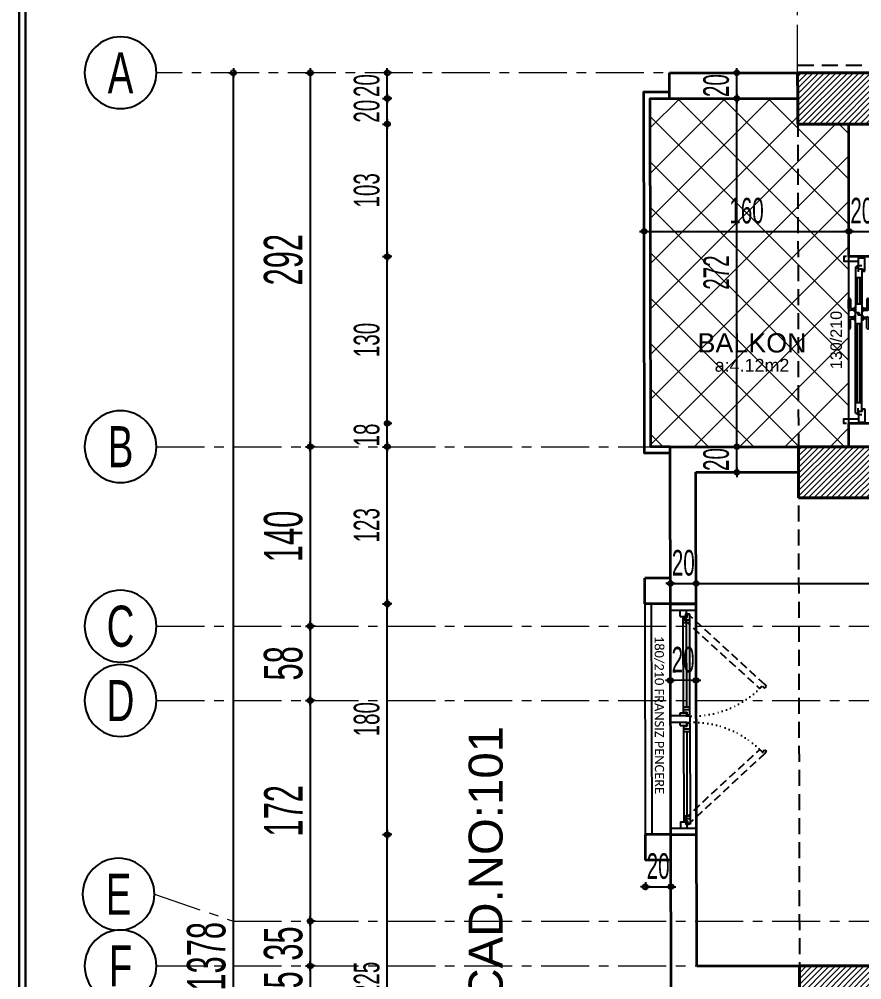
# Model space of a CAD drawing. Extents: x 386248 to 427517, y 4539405 to 4542296.
# Drawn here: x 393317 to 393974, y 4540920 to 4541669 of the extents above; entities that cross this region are included whole.
import ezdxf
from ezdxf.enums import TextEntityAlignment as Align

# ---------------------------------------------------------------- set-up
doc = ezdxf.new("R2010")
doc.units = 0
for name, pattern in [('ACAD_ISO07W100', [3.5, 0.5, -3]), ('CENTER', [2, 1.25, -0.25, 0.25, -0.25]), ('CENTERX2', [4, 2.5, -0.5, 0.5, -0.5]), ('DASHED2', [0.375, 0.25, -0.125]), ('DUZ', [0]), ('HIDDEN', [9.525, 6.35, -3.175])]:
    doc.linetypes.add(name, pattern=pattern)
for name, color, linetype, lineweight in [('AKS', 251, 'CENTERX2', 20), ('AKS YAZISI', 4, 'Continuous', 25), ('ASIK', 3, 'Continuous', 20), ('DIŞ 2', 167, 'Continuous', 25), ('DUVAR', 4, 'Continuous', 35), ('kolon', 1, 'Continuous', 40), ('OLCU10', 2, 'Continuous', 25), ('tarama kolon', 8, 'Continuous', 13), ('tarama ıslak zemin', 216, 'Continuous', 9), ('YAZILAR', 1, 'Continuous', 30), ('ölçü20', 1, 'Continuous', 20)]:
    doc.layers.add(name, color=color, linetype=linetype, lineweight=lineweight)
for name, color, linetype in [('alan', 7, 'Continuous'), ('DIM', 7, 'Continuous'), ('duvar-kesim', 250, 'Continuous'), ('kapi', 16, 'Continuous'), ('kapi-yazi', 140, 'Continuous'), ('mahal', 7, 'Continuous'), ('pencere', 7, 'Continuous'), ('Y-IMAR', 15, 'DUZ')]:
    doc.layers.add(name, color=color, linetype=linetype)
doc.styles.add('RomanSTA', font='')
doc.styles.get("Standard").update_dxf_attribs({"font": 'arial.ttf'})
doc.styles.add('T', font='ISOt.shx', dxfattribs={"width": 0.6})
doc.styles.add('UNIV', font='', dxfattribs={"width": 0.7})
doc.styles.add('ÖLÇÜ', font='calibri.ttf', dxfattribs={"height": 10})
doc.styles.get('RomanSTA').set_extended_font_data('Arial')
doc.styles.get('UNIV').set_extended_font_data('Comic Sans MS')
doc.dimstyles.new('DOT2', dxfattribs={"dimtxt": 20, "dimasz": 0.7, "dimexe": 5, "dimexo": 5, "dimgap": 6, "dimtad": 1, "dimdec": 0, "dimdsep": 46, "dimtxsty": 'T', "dimblk1": 'SEL2', "dimblk2": 'SEL2', "dimsah": 1, "dimcen": 0, "dimse1": 1, "dimse2": 1, "dimclrd": 256, "dimclre": 256, "dimclrt": 256, "dimadec": 0, "dimazin": 0, "dimtfac": 1, "dimtdec": 0, "dimtix": 1, "dimtmove": 2, "dimatfit": 3, "dimldrblk": 'SEL2', "dimfxl": 1, "dimtolj": 1, "dimtzin": 0, "dimarcsym": 0})

# ---------------------------------------------------------------- blocks, each defined once
blk = doc.blocks.new('fm-door2')
at = {"linetype": 'Continuous'}
for p, q in [((0, 2.5), (0, -2.5)), ((10, 2.5), (0, 2.5)), ((6.97, 3.18), (6.97, -0.03)), ((7.4, 2.76), (12.78, 2.76)), ((8, 5), (8, 3)), ((8, 5), (100, 5)), ((10, 3), (8, 3)), ((10, 3), (10, -0.5)), ((10, 0), (98, 0)), ((18, 5), (18, 0)), ((90, 5), (90, 0)), ((100, 3), (98, 3)), ((98, 3), (98, 0)), ((100, 2), (98, 2)), ((98, 2), (98, 0)), ((140, 0), (98, 0)), ((100, 5), (100, 3)), ((142, 5), (100, 5)), ((100, 5), (100, 2)), ((108, 5), (108, 0)), ((132, 5), (132, 0)), ((142.6, 2.76), (137.22, 2.76)), ((140, 3), (142, 3)), ((140, 3), (140, -0.5)), ((140, 2.5), (150, 2.5)), ((142, 5), (142, 3)), ((143.03, 3.18), (143.03, -0.03)), ((150, 2.5), (150, -2.5)), ((12, -2.5), (0, -2.5)), ((10, -0.5), (12, -0.5)), ((12, -0.5), (12, -2.5)), ((138, -0.5), (138, -2.5)), ((140, -0.5), (138, -0.5)), ((138, -2.5), (150, -2.5))]:
    blk.add_line(p, q, dxfattribs=at)
at = {"color": 8, "linetype": 'Continuous'}
for p, q in [((18, 3.5), (90, 3.5)), ((18, 1.5), (90, 1.5)), ((132, 3.5), (108, 3.5)), ((132, 1.5), (108, 1.5))]:
    blk.add_line(p, q, dxfattribs=at)
at = {"linetype": 'Continuous'}
for points in [[(95.86, 5.81), (95.86, 8.89, 0.414214), (94.34, 10.41), (85.96, 10.41, 1), (85.96, 8.89), (93.58, 8.89, -0.414214), (94.34, 8.13), (94.34, 5.81)], [(102.14, 5.81), (102.14, 8.89, -0.414214), (103.66, 10.41), (112.04, 10.41, -1), (112.04, 8.89), (104.42, 8.89, 0.414214), (103.66, 8.13), (103.66, 5.81)], [(95.86, -0.81), (95.86, -3.89, -0.414214), (94.34, -5.41), (85.96, -5.41, -1), (85.96, -3.89), (93.58, -3.89, 0.414214), (94.34, -3.13), (94.34, -0.81)], [(102.14, -0.81), (102.14, -3.89, 0.414214), (103.66, -5.41), (112.04, -5.41, 1), (112.04, -3.89), (104.42, -3.89, -0.414214), (103.66, -3.13), (103.66, -0.81)]]:
    blk.add_lwpolyline(points, format="xyb", dxfattribs=at)
for points in [[(97, 5), (97, 5.81), (93.2, 5.81), (93.2, 5)], [(101, 5), (101, 5.81), (104.8, 5.81), (104.8, 5)], [(101, 0), (101, -0.81), (104.8, -0.81), (104.8, 0)], [(97, 0), (97, -0.81), (93.2, -0.81), (93.2, 0)]]:
    blk.add_lwpolyline(points, dxfattribs=at)
for centre in [(7.4, 3.18), (142.6, 3.18)]:
    blk.add_circle(centre, 0.426, dxfattribs=at)
blk = doc.blocks.new('SEL2')
at = {"layer": 'OLCU10'}
for p, q in [((5.25, 0), (-5.25, 0)), ((0, 5.25), (0, -3.95))]:
    blk.add_line(p, q, dxfattribs=at)
blk.add_circle((0, 0), 2.75, dxfattribs=at)
blk = doc.blocks.new('*D1978')
at = {"layer": 'Defpoints', "color": 0}
for p in [(393804.7, 4541496.55), (393964.44, 4541503.69), (393964.44, 4541496.55)]:
    blk.add_point(p, dxfattribs=at)
at = {"layer": 'DIM', "lineweight": -2}
blk.add_line((393805.4, 4541503.69), (393963.74, 4541503.69), dxfattribs=at)
at = {"layer": 'DIM', "linetype": 'ByBlock', "lineweight": -2, "xscale": 0.7, "yscale": 0.7, "zscale": 0.7, "rotation": 180}
blk.add_blockref('SEL2', (393804.7, 4541503.69), dxfattribs=at)
at = {"layer": 'DIM', "linetype": 'ByBlock', "lineweight": -2, "xscale": 0.7, "yscale": 0.7, "zscale": 0.7}
blk.add_blockref('SEL2', (393964.44, 4541503.69), dxfattribs=at)
at = {"layer": 'DIM', "insert": (393884.57, 4541519.69), "char_height": 20, "attachment_point": 5, "style": 'T'}
blk.add_mtext('\\A1;160', dxfattribs=at)
blk = doc.blocks.new('*D1979')
at = {"layer": 'Defpoints', "color": 0}
for p in [(393964.44, 4541496.55), (393984.44, 4541503.69), (393984.44, 4541503.69)]:
    blk.add_point(p, dxfattribs=at)
at = {"layer": 'DIM', "lineweight": -2}
for p, q in [((393963.74, 4541503.69), (393963.04, 4541503.69)), ((393964.44, 4541503.69), (393984.44, 4541503.69)), ((393985.14, 4541503.69), (393985.84, 4541503.69))]:
    blk.add_line(p, q, dxfattribs=at)
at = {"layer": 'DIM', "linetype": 'ByBlock', "lineweight": -2, "xscale": 0.7, "yscale": 0.7, "zscale": 0.7}
blk.add_blockref('SEL2', (393964.44, 4541503.69), dxfattribs=at)
at = {"layer": 'DIM', "linetype": 'ByBlock', "lineweight": -2, "xscale": 0.7, "yscale": 0.7, "zscale": 0.7, "rotation": 180}
blk.add_blockref('SEL2', (393984.44, 4541503.69), dxfattribs=at)
at = {"layer": 'DIM', "insert": (393974.44, 4541519.69), "char_height": 20, "attachment_point": 5, "style": 'T'}
blk.add_mtext('\\A1;20', dxfattribs=at)
blk = doc.blocks.new('*D2026')
at = {"layer": 'Defpoints', "color": 0}
for p in [(393845.25, 4541229.1), (393825.25, 4541215.58), (393845.25, 4541215.62)]:
    blk.add_point(p, dxfattribs=at)
at = {"layer": 'DIM', "lineweight": -2}
for p, q in [((393824.55, 4541229.1), (393823.85, 4541229.1)), ((393825.25, 4541229.1), (393845.25, 4541229.1)), ((393845.95, 4541229.1), (393846.65, 4541229.1))]:
    blk.add_line(p, q, dxfattribs=at)
at = {"layer": 'DIM', "linetype": 'ByBlock', "lineweight": -2, "xscale": 0.7, "yscale": 0.7, "zscale": 0.7}
blk.add_blockref('SEL2', (393825.25, 4541229.1), dxfattribs=at)
at = {"layer": 'DIM', "linetype": 'ByBlock', "lineweight": -2, "xscale": 0.7, "yscale": 0.7, "zscale": 0.7, "rotation": 180}
blk.add_blockref('SEL2', (393845.25, 4541229.1), dxfattribs=at)
at = {"layer": 'DIM', "insert": (393835.25, 4541245.1), "char_height": 20, "attachment_point": 5, "style": 'T'}
blk.add_mtext('\\A1;20', dxfattribs=at)
blk = doc.blocks.new('*D2027')
at = {"layer": 'Defpoints', "color": 0}
for p in [(394474.52, 4541229.1), (393845.25, 4541215.62), (394474.52, 4541189.68)]:
    blk.add_point(p, dxfattribs=at)
at = {"layer": 'DIM', "lineweight": -2}
blk.add_line((393845.95, 4541229.1), (394473.82, 4541229.1), dxfattribs=at)
at = {"layer": 'DIM', "linetype": 'ByBlock', "lineweight": -2, "xscale": 0.7, "yscale": 0.7, "zscale": 0.7, "rotation": 180}
blk.add_blockref('SEL2', (393845.25, 4541229.1), dxfattribs=at)
at = {"layer": 'DIM', "linetype": 'ByBlock', "lineweight": -2, "xscale": 0.7, "yscale": 0.7, "zscale": 0.7}
blk.add_blockref('SEL2', (394474.52, 4541229.1), dxfattribs=at)
at = {"layer": 'DIM', "insert": (394159.89, 4541245.1), "char_height": 20, "attachment_point": 5, "style": 'T'}
blk.add_mtext('\\A1;629', dxfattribs=at)
blk = doc.blocks.new('*D2049')
at = {"layer": 'Defpoints', "color": 0}
for p in [(393876.96, 4541335.76), (393901.6, 4541335.76), (393901.6, 4541315.76)]:
    blk.add_point(p, dxfattribs=at)
at = {"layer": 'DIM', "lineweight": -2}
for p, q in [((393876.96, 4541336.46), (393876.96, 4541337.16)), ((393876.96, 4541315.76), (393876.96, 4541335.76)), ((393876.96, 4541315.06), (393876.96, 4541314.36))]:
    blk.add_line(p, q, dxfattribs=at)
at = {"layer": 'DIM', "linetype": 'ByBlock', "lineweight": -2, "xscale": 0.7, "yscale": 0.7, "zscale": 0.7}
for p, rotation in [((393876.96, 4541335.76), 270), ((393876.96, 4541315.76), 90)]:
    blk.add_blockref('SEL2', p, dxfattribs=dict(at, rotation=rotation))
at = {"layer": 'DIM', "insert": (393860.96, 4541325.76), "char_height": 20, "attachment_point": 5, "rotation": 90, "style": 'T'}
blk.add_mtext('\\A1;20', dxfattribs=at)
blk = doc.blocks.new('*D2050')
at = {"layer": 'Defpoints', "color": 0}
for p in [(393876.96, 4541607.38), (393891.15, 4541607.38), (393901.6, 4541335.76)]:
    blk.add_point(p, dxfattribs=at)
at = {"layer": 'DIM', "lineweight": -2}
blk.add_line((393876.96, 4541336.46), (393876.96, 4541606.68), dxfattribs=at)
at = {"layer": 'DIM', "linetype": 'ByBlock', "lineweight": -2, "xscale": 0.7, "yscale": 0.7, "zscale": 0.7}
for p, rotation in [((393876.96, 4541607.38), 90), ((393876.96, 4541335.76), 270)]:
    blk.add_blockref('SEL2', p, dxfattribs=dict(at, rotation=rotation))
at = {"layer": 'DIM', "insert": (393860.96, 4541471.57), "char_height": 20, "attachment_point": 5, "rotation": 90, "style": 'T'}
blk.add_mtext('\\A1;272', dxfattribs=at)
blk = doc.blocks.new('*D2051')
at = {"layer": 'Defpoints', "color": 0}
for p in [(393876.96, 4541627.38), (393902.4, 4541627.38), (393891.15, 4541607.38)]:
    blk.add_point(p, dxfattribs=at)
at = {"layer": 'DIM', "lineweight": -2}
for p, q in [((393876.96, 4541628.08), (393876.96, 4541628.78)), ((393876.96, 4541607.38), (393876.96, 4541627.38)), ((393876.96, 4541606.68), (393876.96, 4541605.98))]:
    blk.add_line(p, q, dxfattribs=at)
at = {"layer": 'DIM', "linetype": 'ByBlock', "lineweight": -2, "xscale": 0.7, "yscale": 0.7, "zscale": 0.7}
for p, rotation in [((393876.96, 4541627.38), 270), ((393876.96, 4541607.38), 90)]:
    blk.add_blockref('SEL2', p, dxfattribs=dict(at, rotation=rotation))
at = {"layer": 'DIM', "insert": (393860.96, 4541617.38), "char_height": 20, "attachment_point": 5, "rotation": 90, "style": 'T'}
blk.add_mtext('\\A1;20', dxfattribs=at)
blk = doc.blocks.new('*D113')
at = {"layer": 'Defpoints', "color": 0}
for p in [(134.58, 43.97), (79.82, 23.97), (134.51, 23.97)]:
    blk.add_point(p, dxfattribs=at)
at = {"layer": 'DIM', "lineweight": -2}
for p, q in [((79.82, 44.67), (79.82, 45.37)), ((79.82, 43.97), (79.82, 23.97)), ((79.82, 23.27), (79.82, 22.57))]:
    blk.add_line(p, q, dxfattribs=at)
at = {"layer": 'DIM', "linetype": 'ByBlock', "lineweight": -2, "xscale": 0.7, "yscale": 0.7, "zscale": 0.7}
for p, rotation in [((79.82, 43.97), 270), ((79.82, 23.97), 90)]:
    blk.add_blockref('SEL2', p, dxfattribs=dict(at, rotation=rotation))
at = {"layer": 'DIM', "insert": (63.82, 33.97), "char_height": 20, "attachment_point": 5, "rotation": 90, "style": 'T'}
blk.add_mtext('\\A1;20', dxfattribs=at)
blk = doc.blocks.new('*D114')
at = {"layer": 'Defpoints', "color": 0}
for p in [(220.07, 23.75), (240.72, 23.67), (220, 3.75)]:
    blk.add_point(p, dxfattribs=at)
at = {"layer": 'DIM', "linetype": 'ByBlock', "lineweight": -2}
for p, q in [((240.65, 3.67), (240.72, 23.67)), ((240.73, 24.37), (240.73, 25.07)), ((240.65, 2.97), (240.65, 2.27))]:
    blk.add_line(p, q, dxfattribs=at)
at = {"layer": 'DIM', "linetype": 'ByBlock', "lineweight": -2, "xscale": 0.7, "yscale": 0.7, "zscale": 0.7}
for p, rotation in [((240.72, 23.67), 269.7987071050659), ((240.65, 3.67), 89.79870710506597)]:
    blk.add_blockref('SEL2', p, dxfattribs=dict(at, rotation=rotation))
at = {"layer": 'DIM', "insert": (224.69, 13.73), "char_height": 20, "attachment_point": 5, "rotation": 89.79871, "style": 'T'}
blk.add_mtext('\\A1;20', dxfattribs=at)
blk = doc.blocks.new('KOLONLAR 444')
at = {"layer": 'tarama kolon'}
h = blk.add_hatch(dxfattribs=at)
h.set_pattern_fill('ANSI31', color=256)
h.set_pattern_definition([(45, (2287.4398, -3197.0584), (-2.2450640303, 2.2450640303), [])])
h.paths.add_polyline_path([(397483.55, 4544385.72), (397513.55, 4544385.72), (397513.55, 4544325.72), (397483.55, 4544325.72)])
h.paths.add_polyline_path([(397798.09, 4544357.72), (397798.09, 4544337.72), (397798.09, 4544327.72), (397858.09, 4544327.72), (397857.1, 4544357.72)])
h.paths.add_polyline_path([(397123.55, 4544817.33), (397183.55, 4544817.33), (397183.55, 4544787.33), (397123.55, 4544787.33)])
h.paths.add_polyline_path([(397812.71, 4543913.72), (397812.71, 4543893.72), (397812.71, 4543875.72), (397872.97, 4543875.72), (397872.38, 4543893.72), (397871.72, 4543913.72)])
h.paths.add_polyline_path([(397834.59, 4543572.84), (397834.59, 4543523.46), (397884.59, 4543522.84), (397882.95, 4543572.84)])
h.paths.add_polyline_path([(396633.46, 4544777.33), (396633.46, 4544797.33), (396633.46, 4544817.33), (396573.46, 4544817.33), (396573.5, 4544797.33), (396573.54, 4544777.33)])
h.paths.add_polyline_path([(396625.99, 4543538.54), (396625.99, 4543589.16), (396575.89, 4543589.16), (396575.99, 4543539.16)])
h.paths.add_polyline_path([(397483.55, 4543935.72), (397513.55, 4543935.72), (397513.55, 4543875.72), (397483.55, 4543875.72)])
h.paths.add_polyline_path([(397123.55, 4543875.72), (397123.55, 4543905.72), (397183.55, 4543905.72), (397183.55, 4543875.72)])
h.paths.add_polyline_path([(397373.55, 4544180.72), (397348.55, 4544180.72), (397148.55, 4544180.72), (397148.55, 4544360.72), (397348.55, 4544360.72), (397373.55, 4544360.72), (397373.55, 4544385.72), (397123.55, 4544385.72), (397123.55, 4544155.72), (397123.55, 4544085.72), (397148.55, 4544085.72), (397148.55, 4544155.72), (397373.55, 4544155.72)])
h.paths.add_polyline_path([(397781.97, 4544817.33), (397781.97, 4544797.33), (397781.97, 4544777.33), (397843.29, 4544777.33), (397842.63, 4544797.33), (397841.97, 4544817.33)])
h.paths.add_polyline_path([(396574.84, 4544120.72), (396634.84, 4544120.72), (396634.84, 4544080.72), (396574.92, 4544080.72)])
h.paths.add_polyline_path([(397458.55, 4543528.15), (397458.55, 4543587.78), (397488.55, 4543587.78), (397488.55, 4543527.78)])
h.paths.add_polyline_path([(397453.55, 4544817.33), (397513.55, 4544817.33), (397513.55, 4544787.33), (397453.55, 4544787.33)])
h.paths.add_polyline_path([(397153.55, 4543605.72), (397133.55, 4543605.72), (397123.55, 4543605.72), (397123.55, 4543532.33), (397153.55, 4543531.96), (397153.55, 4543595.72)])
h.paths.add_polyline_path([(396634.04, 4544485.72), (396634.04, 4544505.72), (396634.04, 4544515.72), (396633.46, 4544525.72), (396613.46, 4544525.72), (396574.04, 4544525.72), (396574.12, 4544485.72)])
at = {"layer": 'kolon'}
for points in [[(396573.54, 4544777.33), (396633.46, 4544777.33), (396633.46, 4544797.33), (396633.46, 4544817.33), (396573.46, 4544817.33), (396573.5, 4544797.33)], [(396574.12, 4544485.72), (396634.04, 4544485.72), (396634.04, 4544505.72), (396634.04, 4544515.72), (396634.04, 4544525.72), (396633.46, 4544525.72), (396613.46, 4544525.72), (396574.04, 4544525.72)], [(396574.84, 4544120.72), (396634.84, 4544120.72), (396634.84, 4544080.72), (396574.92, 4544080.72)]]:
    blk.add_lwpolyline(points, close=True, dxfattribs=at)
blk = doc.blocks.new('AKS-NO')
blk.add_circle((0, 0), 35)
at = {"color": 7, "style": 'UNIV', "width": 0.7}
blk.add_attdef('AKS-NO', text='', height=40, dxfattribs=at).set_placement((0, 0), align=Align.MIDDLE)
blk = doc.blocks.new('*D2493')
at = {"layer": 'Defpoints', "color": 0}
for p in [(393484.44, 4541627.38), (393509.69, 4541627.38), (393509.69, 4540249.21)]:
    blk.add_point(p, dxfattribs=at)
at = {"layer": 'DIŞ 2', "lineweight": -2}
blk.add_line((393484.44, 4540249.91), (393484.44, 4541626.68), dxfattribs=at)
at = {"layer": 'DIŞ 2', "linetype": 'ByBlock', "lineweight": -2, "xscale": 0.7, "yscale": 0.7, "zscale": 0.7}
for p, rotation in [((393484.44, 4541627.38), 90), ((393484.44, 4540249.21), 270)]:
    blk.add_blockref('SEL2', p, dxfattribs=dict(at, rotation=rotation))
at = {"layer": 'DIŞ 2', "insert": (393463.44, 4540938.29), "char_height": 30, "attachment_point": 5, "rotation": 90, "style": 'T'}
blk.add_mtext('\\A1;1378', dxfattribs=at)
blk = doc.blocks.new('*D2494')
at = {"layer": 'ASIK', "lineweight": -2}
blk.add_line((393544.44, 4541626.68), (393544.44, 4541336.46), dxfattribs=at)
at = {"layer": 'Defpoints', "color": 0}
for p in [(393563.18, 4541627.38), (393544.44, 4541335.76), (393563.18, 4541335.76)]:
    blk.add_point(p, dxfattribs=at)
at = {"layer": 'ASIK', "linetype": 'ByBlock', "lineweight": -2, "xscale": 0.7, "yscale": 0.7, "zscale": 0.7}
for p, rotation in [((393544.44, 4541627.38), 90), ((393544.44, 4541335.76), 270)]:
    blk.add_blockref('SEL2', p, dxfattribs=dict(at, rotation=rotation))
at = {"layer": 'ASIK', "insert": (393523.44, 4541481.57), "char_height": 30, "attachment_point": 5, "rotation": 90, "style": 'T'}
blk.add_mtext('\\A1;292', dxfattribs=at)
blk = doc.blocks.new('*D2495')
at = {"layer": 'ASIK', "lineweight": -2}
blk.add_line((393544.44, 4541335.06), (393544.44, 4541196.46), dxfattribs=at)
at = {"layer": 'Defpoints', "color": 0}
for p in [(393563.18, 4541335.76), (393544.44, 4541195.76), (393575.83, 4541195.76)]:
    blk.add_point(p, dxfattribs=at)
at = {"layer": 'ASIK', "linetype": 'ByBlock', "lineweight": -2, "xscale": 0.7, "yscale": 0.7, "zscale": 0.7}
for p, rotation in [((393544.44, 4541335.76), 90), ((393544.44, 4541195.76), 270)]:
    blk.add_blockref('SEL2', p, dxfattribs=dict(at, rotation=rotation))
at = {"layer": 'ASIK', "insert": (393523.44, 4541265.76), "char_height": 30, "attachment_point": 5, "rotation": 90, "style": 'T'}
blk.add_mtext('\\A1;140', dxfattribs=at)
blk = doc.blocks.new('*D2496')
at = {"layer": 'ASIK', "lineweight": -2}
blk.add_line((393544.44, 4541195.06), (393544.44, 4541138.46), dxfattribs=at)
at = {"layer": 'Defpoints', "color": 0}
for p in [(393575.83, 4541195.76), (393544.44, 4541137.76), (393575.83, 4541137.76)]:
    blk.add_point(p, dxfattribs=at)
at = {"layer": 'ASIK', "linetype": 'ByBlock', "lineweight": -2, "xscale": 0.7, "yscale": 0.7, "zscale": 0.7}
for p, rotation in [((393544.44, 4541195.76), 90), ((393544.44, 4541137.76), 270)]:
    blk.add_blockref('SEL2', p, dxfattribs=dict(at, rotation=rotation))
at = {"layer": 'ASIK', "insert": (393523.44, 4541166.76), "char_height": 30, "attachment_point": 5, "rotation": 90, "style": 'T'}
blk.add_mtext('\\A1;58', dxfattribs=at)
blk = doc.blocks.new('*D2497')
at = {"layer": 'ASIK', "lineweight": -2}
blk.add_line((393544.44, 4541137.06), (393544.44, 4540966.46), dxfattribs=at)
at = {"layer": 'Defpoints', "color": 0}
for p in [(393575.83, 4541137.76), (393544.44, 4540965.76), (393564.89, 4540965.76)]:
    blk.add_point(p, dxfattribs=at)
at = {"layer": 'ASIK', "linetype": 'ByBlock', "lineweight": -2, "xscale": 0.7, "yscale": 0.7, "zscale": 0.7}
for p, rotation in [((393544.44, 4541137.76), 90), ((393544.44, 4540965.76), 270)]:
    blk.add_blockref('SEL2', p, dxfattribs=dict(at, rotation=rotation))
at = {"layer": 'ASIK', "insert": (393523.44, 4541051.76), "char_height": 30, "attachment_point": 5, "rotation": 90, "style": 'T'}
blk.add_mtext('\\A1;172', dxfattribs=at)
blk = doc.blocks.new('*D2498')
at = {"layer": 'ASIK', "lineweight": -2}
for p, q in [((393544.44, 4540966.46), (393544.44, 4540967.16)), ((393544.44, 4540965.76), (393544.44, 4540930.76)), ((393544.44, 4540930.06), (393544.44, 4540929.36))]:
    blk.add_line(p, q, dxfattribs=at)
at = {"layer": 'Defpoints', "color": 0}
for p in [(393564.89, 4540965.76), (393544.44, 4540930.76), (393564.89, 4540930.76)]:
    blk.add_point(p, dxfattribs=at)
at = {"layer": 'ASIK', "linetype": 'ByBlock', "lineweight": -2, "xscale": 0.7, "yscale": 0.7, "zscale": 0.7}
for p, rotation in [((393544.44, 4540965.76), 270), ((393544.44, 4540930.76), 90)]:
    blk.add_blockref('SEL2', p, dxfattribs=dict(at, rotation=rotation))
at = {"layer": 'ASIK', "insert": (393523.44, 4540948.26), "char_height": 30, "attachment_point": 5, "rotation": 90, "style": 'T'}
blk.add_mtext('\\A1;35', dxfattribs=at)
blk = doc.blocks.new('*D2499')
at = {"layer": 'ASIK', "lineweight": -2}
for p, q in [((393544.44, 4540931.46), (393544.44, 4540932.16)), ((393544.44, 4540930.76), (393544.44, 4540895.76)), ((393544.44, 4540895.06), (393544.44, 4540894.36))]:
    blk.add_line(p, q, dxfattribs=at)
at = {"layer": 'Defpoints', "color": 0}
for p in [(393564.89, 4540930.76), (393544.44, 4540895.76), (393571.79, 4540895.76)]:
    blk.add_point(p, dxfattribs=at)
at = {"layer": 'ASIK', "linetype": 'ByBlock', "lineweight": -2, "xscale": 0.7, "yscale": 0.7, "zscale": 0.7}
for p, rotation in [((393544.44, 4540930.76), 270), ((393544.44, 4540895.76), 90)]:
    blk.add_blockref('SEL2', p, dxfattribs=dict(at, rotation=rotation))
at = {"layer": 'ASIK', "insert": (393523.44, 4540913.26), "char_height": 30, "attachment_point": 5, "rotation": 90, "style": 'T'}
blk.add_mtext('\\A1;35', dxfattribs=at)
blk = doc.blocks.new('*D2600')
at = {"layer": 'Defpoints', "color": 0}
for p in [(393604.44, 4541033.2), (393805.62, 4541033.2), (393806.05, 4540808.2)]:
    blk.add_point(p, dxfattribs=at)
at = {"layer": 'ölçü20', "lineweight": -2}
blk.add_line((393604.44, 4540808.9), (393604.44, 4541032.5), dxfattribs=at)
at = {"layer": 'ölçü20', "linetype": 'ByBlock', "lineweight": -2, "xscale": 0.7, "yscale": 0.7, "zscale": 0.7}
for p, rotation in [((393604.44, 4541033.2), 90), ((393604.44, 4540808.2), 270)]:
    blk.add_blockref('SEL2', p, dxfattribs=dict(at, rotation=rotation))
at = {"layer": 'ölçü20', "insert": (393588.44, 4540920.7), "char_height": 20, "attachment_point": 5, "rotation": 90, "style": 'T'}
blk.add_mtext('\\A1;225', dxfattribs=at)
blk = doc.blocks.new('*D2601')
at = {"layer": 'Defpoints', "color": 0}
for p in [(393604.44, 4541213.2), (393805.35, 4541213.2), (393805.62, 4541033.2)]:
    blk.add_point(p, dxfattribs=at)
at = {"layer": 'ölçü20', "lineweight": -2}
blk.add_line((393604.44, 4541033.9), (393604.44, 4541212.5), dxfattribs=at)
at = {"layer": 'ölçü20', "linetype": 'ByBlock', "lineweight": -2, "xscale": 0.7, "yscale": 0.7, "zscale": 0.7}
for p, rotation in [((393604.44, 4541213.2), 90), ((393604.44, 4541033.2), 270)]:
    blk.add_blockref('SEL2', p, dxfattribs=dict(at, rotation=rotation))
at = {"layer": 'ölçü20', "insert": (393588.44, 4541123.2), "char_height": 20, "attachment_point": 5, "rotation": 90, "style": 'T'}
blk.add_mtext('\\A1;180', dxfattribs=at)
blk = doc.blocks.new('*D2602')
at = {"layer": 'Defpoints', "color": 0}
for p in [(393604.44, 4541335.76), (393825.02, 4541335.76), (393805.35, 4541213.2)]:
    blk.add_point(p, dxfattribs=at)
at = {"layer": 'ölçü20', "lineweight": -2}
blk.add_line((393604.44, 4541213.9), (393604.44, 4541335.06), dxfattribs=at)
at = {"layer": 'ölçü20', "linetype": 'ByBlock', "lineweight": -2, "xscale": 0.7, "yscale": 0.7, "zscale": 0.7}
for p, rotation in [((393604.44, 4541335.76), 90), ((393604.44, 4541213.2), 270)]:
    blk.add_blockref('SEL2', p, dxfattribs=dict(at, rotation=rotation))
at = {"layer": 'ölçü20', "insert": (393588.44, 4541274.48), "char_height": 20, "attachment_point": 5, "rotation": 90, "style": 'T'}
blk.add_mtext('\\A1;123', dxfattribs=at)
blk = doc.blocks.new('*D2603')
at = {"layer": 'Defpoints', "color": 0}
for p in [(393604.44, 4541353.96), (393964.44, 4541353.96), (393825.02, 4541335.76)]:
    blk.add_point(p, dxfattribs=at)
at = {"layer": 'ölçü20', "lineweight": -2}
for p, q in [((393604.44, 4541354.66), (393604.44, 4541355.36)), ((393604.44, 4541335.76), (393604.44, 4541353.96)), ((393604.44, 4541335.06), (393604.44, 4541334.36))]:
    blk.add_line(p, q, dxfattribs=at)
at = {"layer": 'ölçü20', "linetype": 'ByBlock', "lineweight": -2, "xscale": 0.7, "yscale": 0.7, "zscale": 0.7}
for p, rotation in [((393604.44, 4541353.96), 270), ((393604.44, 4541335.76), 90)]:
    blk.add_blockref('SEL2', p, dxfattribs=dict(at, rotation=rotation))
at = {"layer": 'ölçü20', "insert": (393588.44, 4541344.86), "char_height": 20, "attachment_point": 5, "rotation": 90, "style": 'T'}
blk.add_mtext('\\A1;18', dxfattribs=at)
blk = doc.blocks.new('*D2604')
at = {"layer": 'Defpoints', "color": 0}
for p in [(393604.44, 4541483.96), (393964.44, 4541483.96), (393964.44, 4541353.96)]:
    blk.add_point(p, dxfattribs=at)
at = {"layer": 'ölçü20', "lineweight": -2}
blk.add_line((393604.44, 4541354.66), (393604.44, 4541483.26), dxfattribs=at)
at = {"layer": 'ölçü20', "linetype": 'ByBlock', "lineweight": -2, "xscale": 0.7, "yscale": 0.7, "zscale": 0.7}
for p, rotation in [((393604.44, 4541483.96), 90), ((393604.44, 4541353.96), 270)]:
    blk.add_blockref('SEL2', p, dxfattribs=dict(at, rotation=rotation))
at = {"layer": 'ölçü20', "insert": (393588.44, 4541418.96), "char_height": 20, "attachment_point": 5, "rotation": 90, "style": 'T'}
blk.add_mtext('\\A1;130', dxfattribs=at)
blk = doc.blocks.new('*D2605')
at = {"layer": 'Defpoints', "color": 0}
for p in [(393604.44, 4541587.38), (393924.52, 4541587.38), (393964.44, 4541483.96)]:
    blk.add_point(p, dxfattribs=at)
at = {"layer": 'ölçü20', "lineweight": -2}
blk.add_line((393604.44, 4541484.66), (393604.44, 4541586.68), dxfattribs=at)
at = {"layer": 'ölçü20', "linetype": 'ByBlock', "lineweight": -2, "xscale": 0.7, "yscale": 0.7, "zscale": 0.7}
for p, rotation in [((393604.44, 4541587.38), 90), ((393604.44, 4541483.96), 270)]:
    blk.add_blockref('SEL2', p, dxfattribs=dict(at, rotation=rotation))
at = {"layer": 'ölçü20', "insert": (393588.44, 4541535.67), "char_height": 20, "attachment_point": 5, "rotation": 90, "style": 'T'}
blk.add_mtext('\\A1;103', dxfattribs=at)
blk = doc.blocks.new('*D2606')
at = {"layer": 'Defpoints', "color": 0}
for p in [(393604.44, 4541607.38), (393837.22, 4541607.38), (393924.52, 4541587.38)]:
    blk.add_point(p, dxfattribs=at)
at = {"layer": 'ölçü20', "lineweight": -2}
for p, q in [((393604.44, 4541608.08), (393604.44, 4541608.78)), ((393604.44, 4541587.38), (393604.44, 4541607.38)), ((393604.44, 4541586.68), (393604.44, 4541585.98))]:
    blk.add_line(p, q, dxfattribs=at)
at = {"layer": 'ölçü20', "linetype": 'ByBlock', "lineweight": -2, "xscale": 0.7, "yscale": 0.7, "zscale": 0.7}
for p, rotation in [((393604.44, 4541607.38), 270), ((393604.44, 4541587.38), 90)]:
    blk.add_blockref('SEL2', p, dxfattribs=dict(at, rotation=rotation))
at = {"layer": 'ölçü20', "insert": (393588.44, 4541597.38), "char_height": 20, "attachment_point": 5, "rotation": 90, "style": 'T'}
blk.add_mtext('\\A1;20', dxfattribs=at)
blk = doc.blocks.new('*D2607')
at = {"layer": 'Defpoints', "color": 0}
for p in [(393604.44, 4541627.38), (393837.22, 4541627.38), (393837.22, 4541607.38)]:
    blk.add_point(p, dxfattribs=at)
at = {"layer": 'ölçü20', "lineweight": -2}
for p, q in [((393604.44, 4541628.08), (393604.44, 4541628.78)), ((393604.44, 4541607.38), (393604.44, 4541627.38)), ((393604.44, 4541606.68), (393604.44, 4541605.98))]:
    blk.add_line(p, q, dxfattribs=at)
at = {"layer": 'ölçü20', "linetype": 'ByBlock', "lineweight": -2, "xscale": 0.7, "yscale": 0.7, "zscale": 0.7}
for p, rotation in [((393604.44, 4541627.38), 270), ((393604.44, 4541607.38), 90)]:
    blk.add_blockref('SEL2', p, dxfattribs=dict(at, rotation=rotation))
at = {"layer": 'ölçü20', "insert": (393588.44, 4541617.38), "char_height": 20, "attachment_point": 5, "rotation": 90, "style": 'T'}
blk.add_mtext('\\A1;20', dxfattribs=at)
blk = doc.blocks.new('G$CEA8B4DE4')
at = {"layer": 'DUVAR'}
for p, q in [((20.14, 44.34), (20.07, 24.34)), ((20.07, 24.34), (20.14, 44.34)), ((200.07, 23.82), (200.14, 43.82)), ((0.07, 24.41), (0, 4.41)), ((0.07, 24.41), (0, 4.41)), ((20.07, 24.34), (20, 4.34)), ((200.07, 23.82), (200, 3.82)), ((220.07, 23.75), (220, 3.75)), ((20, 4.34), (0, 4.41)), ((200, 3.82), (220, 3.75))]:
    blk.add_line(p, q, dxfattribs=at)
at = {"layer": 'pencere'}
for p, q in [((25.14, 44.33), (20.14, 44.34)), ((25.07, 24.33), (25.14, 44.33)), ((107.12, 39.09), (28.12, 39.32)), ((28.12, 39.32), (28.12, 37.22)), ((32.61, 34.3), (32.62, 39.3)), ((34.61, 34.29), (34.62, 39.29)), ((100.6, 34.11), (100.62, 39.11)), ((102.6, 34.11), (102.62, 39.11)), ((107.12, 39.09), (107.12, 36.99)), ((113.12, 39.07), (113.11, 36.97)), ((113.12, 39.07), (192.12, 38.85)), ((117.6, 34.05), (117.62, 39.05)), ((119.6, 34.05), (119.62, 39.05)), ((185.6, 33.87), (185.62, 38.87)), ((187.6, 33.86), (187.62, 38.86)), ((192.12, 38.85), (192.11, 36.75)), ((195.07, 23.84), (195.14, 43.84)), ((195.14, 43.84), (200.14, 43.82)), ((30.52, 37.21), (28.12, 37.22)), ((30.51, 34.31), (30.52, 37.21)), ((104.7, 34.1), (30.51, 34.31)), ((104.7, 34.1), (104.72, 37)), ((107.12, 36.99), (104.72, 37)), ((113.11, 36.97), (115.51, 36.96)), ((115.5, 34.06), (115.51, 36.96)), ((115.5, 34.06), (189.7, 33.85)), ((189.7, 33.85), (189.71, 36.75)), ((189.71, 36.75), (192.11, 36.75)), ((20.07, 24.34), (25.07, 24.33)), ((195.07, 23.84), (200.07, 23.82))]:
    blk.add_line(p, q, dxfattribs=at)
at = {"layer": 'pencere', "color": 7}
for p, q in [((107.61, 36.59), (107.62, 39.09)), ((107.62, 39.09), (112.62, 39.07)), ((112.61, 36.57), (112.62, 39.07)), ((30.1, 31.81), (25.1, 31.83)), ((30.11, 36.81), (25.11, 36.83)), ((30.1, 31.81), (30.11, 36.81)), ((105.1, 31.6), (105.11, 36.6)), ((105.1, 31.6), (105.11, 36.6)), ((107.6, 31.59), (105.1, 31.6)), ((107.61, 36.59), (105.11, 36.6)), ((107.61, 36.59), (107.57, 24.09)), ((112.61, 36.57), (112.57, 24.07)), ((115.1, 31.56), (112.6, 31.57)), ((115.11, 36.56), (112.61, 36.57)), ((115.1, 31.56), (115.11, 36.56)), ((115.1, 31.56), (115.11, 36.56)), ((115.1, 31.56), (115.11, 36.56)), ((190.1, 31.35), (190.11, 36.35)), ((190.1, 31.35), (195.1, 31.34)), ((190.11, 36.35), (195.11, 36.34)), ((112.57, 24.07), (107.57, 24.09))]:
    blk.add_line(p, q, dxfattribs=at)
at = {"layer": 'pencere', "color": 4}
for p, q in [((100.61, 36.61), (32.11, 36.8)), ((119.61, 36.55), (185.61, 36.37))]:
    blk.add_line(p, q, dxfattribs=at)
at = {"layer": 'pencere', "color": 202}
for p, q in [((20.02, 9.34), (200.02, 8.82)), ((20, 4.34), (200, 3.82))]:
    blk.add_line(p, q, dxfattribs=at)
at = {"layer": 'pencere', "color": 202, "linetype": 'HIDDEN'}
for points in [[(28.74, 35.59), (30.52, 37.21), (32.47, 35.06), (86.55, 93.55), (84.6, 95.7), (86.37, 97.31), (84.96, 98.86), (83.48, 97.52), (27.33, 37.14)], [(191.48, 35.13), (189.71, 36.75), (187.75, 34.62), (134.08, 93.39), (136.05, 95.51), (134.28, 97.14), (135.71, 98.69), (137.18, 97.33), (192.9, 36.67)]]:
    blk.add_lwpolyline(points, close=True, dxfattribs=at)
at = {"layer": 'pencere'}
for centre in [(30.29, 36.96), (189.94, 36.5)]:
    blk.add_circle(centre, 0.221, dxfattribs=at)
at = {"layer": 'pencere', "color": 202, "linetype": 'ACAD_ISO07W100'}
for centre, start, end in [((31.66, 41.05), 356.64136, 45.91322), ((188.59, 40.5), 133.68419, 182.95605)]:
    blk.add_arc(centre, 76.08, start, end, dxfattribs=at)
at = {"layer": 'pencere', "color": 202, "style": 'ÖLÇÜ'}
blk.add_text('180/210 FRANSIZ PENCERE', height=7.2, rotation=359.79871, dxfattribs=at).set_placement((106.81, 15.29), align=Align.MIDDLE_CENTER)
at = {"layer": 'DIM'}
dim = blk.add_linear_dim(base=(79.82, 23.97), p1=(134.58, 43.97), p2=(134.51, 23.97), angle=90, dimstyle='DOT2', dxfattribs=at)
dim.commit()
dim.dimension.update_dxf_attribs({"geometry": '*D113', "text_midpoint": (63.82, 33.97)})
at = {"layer": 'DIM', "linetype": 'ByBlock'}
dim = blk.add_aligned_dim(p1=(220, 3.75), p2=(220.07, 23.75), distance=-20.65, dimstyle='DOT2', dxfattribs=at)
dim.commit()
dim.dimension.update_dxf_attribs({"geometry": '*D114', "text_midpoint": (224.69, 13.73)})

msp = doc.modelspace()

# ---------------------------------------------------------------- hatches: boundary and pattern name
at = {"layer": 'tarama ıslak zemin'}
h = msp.add_hatch(dxfattribs=at)
h.set_pattern_fill('ANSI37', color=251, scale=200, angle=180, style=0)
h.set_pattern_definition([(45, (170792.406, 4604203.09), (-17.6776695, 17.6776695), []), (135, (170792.406, 4604203.09), (-17.6776695, -17.6776695), [])])
h.paths.add_polyline_path([(393924.518, 4541587.375), (393924.479, 4541607.375), (393824.479, 4541607.375), (393809.478, 4541607.375), (393810.015, 4541335.762), (393825.015, 4541335.762), (393925.015, 4541335.762)])
h.paths.add_polyline_path([(393844.128, 4541428.237), (393933.391, 4541428.237), (393933.391, 4541405.215), (393844.128, 4541405.215)], flags=9)
edge = h.paths.add_edge_path()
edge.add_line((393925.015, 4541335.762), (393964.439, 4541335.762))
edge.add_line((393964.439, 4541335.762), (393964.439, 4541353.959))
edge.add_line((393964.439, 4541353.959), (393964.439, 4541357.459))
edge.add_line((393964.439, 4541357.459), (393964.439, 4541427.737))
edge.add_ellipse((393964.793, 4541428.311), major_axis=(-0.76, 0), ratio=0.8533333, start_angle=360, end_angle=422.237371, ccw=False)
edge.add_line((393964.033, 4541428.311), (393964.033, 4541435.461))
edge.add_ellipse((393965.554, 4541435.461), major_axis=(-1.521, 0), ratio=0.8533333, start_angle=677.130469, end_angle=720, ccw=False)
edge.add_line((393964.439, 4541436.344), (393964.439, 4541442.534))
edge.add_ellipse((393965.554, 4541443.416), major_axis=(1.521, 0), ratio=0.8533333, start_angle=540, end_angle=582.869531, ccw=False)
edge.add_line((393964.033, 4541443.416), (393964.033, 4541450.567))
edge.add_ellipse((393964.793, 4541450.567), major_axis=(0.76, 0), ratio=0.8533333, start_angle=477.762629, end_angle=540, ccw=False)
edge.add_line((393964.439, 4541451.141), (393964.439, 4541480.459))
edge.add_line((393964.439, 4541480.459), (393964.439, 4541483.959))
edge.add_line((393964.439, 4541483.959), (393964.439, 4541587.375))
edge.add_line((393964.439, 4541587.375), (393924.518, 4541587.375))
edge.add_line((393924.518, 4541587.375), (393925.015, 4541335.762))
h.paths.add_polyline_path([(393984.439, 4541483.959), (393984.439, 4541480.459), (393984.439, 4541357.459), (393984.439, 4541353.959), (393984.439, 4541335.762), (393985.015, 4541335.762), (394405.551, 4541335.762, -0.3867554), (394474.524, 4541407.593), (394474.524, 4541412.262), (394474.524, 4541415.762), (394474.524, 4541547.375), (394469.784, 4541547.375), (394469.784, 4541542.375), (394469.784, 4541541.375), (394469.784, 4541537.375), (394463.784, 4541537.375), (394463.784, 4541535.375), (394464.784, 4541535.375), (394464.784, 4541534.375), (394454.784, 4541534.375), (394454.784, 4541535.375), (394460.784, 4541535.375), (394460.784, 4541537.375), (394399.784, 4541537.375), (394399.784, 4541541.375), (394399.784, 4541542.375), (394399.784, 4541547.375), (394106.544, 4541547.375), (394055.544, 4541547.375), (393984.439, 4541547.375)])
h.paths.add_polyline_path([(394465.952, 4541539.694), (394493.095, 4541539.694), (394493.095, 4541499.694), (394465.952, 4541499.694)], flags=9)
h.paths.add_polyline_path([(393865.283, 4541539.694), (393903.854, 4541539.694), (393903.854, 4541499.694), (393865.283, 4541499.694)], flags=24)
h.paths.add_polyline_path([(393840.965, 4541451.14), (393840.965, 4541491.998), (393880.965, 4541491.998), (393880.965, 4541451.14)], flags=24)
h.paths.add_polyline_path([(393857.733, 4541406.762), (393919.738, 4541406.762), (393919.738, 4541391.557), (393857.733, 4541391.557)], flags=24)
h.paths.add_polyline_path([(393947.536, 4541395.354), (393947.536, 4541443.331), (393961.349, 4541443.331), (393961.349, 4541395.354)], flags=24)
h.paths.add_polyline_path([(394202.986, 4541446.14), (394202.986, 4541486.998), (394242.986, 4541486.998), (394242.986, 4541446.14)], flags=24)
h.paths.add_polyline_path([(394209.053, 4541539.694), (394249.91, 4541539.694), (394249.91, 4541499.694), (394209.053, 4541499.694)], flags=24)
h.paths.add_polyline_path([(394261.702, 4541443.594), (394353.748, 4541443.594), (394353.748, 4541420.838), (394261.702, 4541420.838)], flags=24)
h.paths.add_polyline_path([(394275.849, 4541422.385), (394337.854, 4541422.385), (394337.854, 4541407.167), (394275.849, 4541407.167)], flags=24)

# ---------------------------------------------------------------- linework, layer by layer
at = {"layer": 'AKS', "linetype": 'CENTER', "ltscale": 30}
for p, q in [((393924.439, 4541627.375), (393924.439, 4541877.375)), ((393924.439, 4541627.375), (393424.439, 4541627.375)), ((393424.439, 4541335.762), (395735.568, 4541335.762)), ((393424.439, 4541195.762), (395735.568, 4541195.762)), ((393424.439, 4541137.762), (395735.568, 4541137.762)), ((393424.439, 4540930.762), (395735.568, 4540930.762))]:
    msp.add_line(p, q, dxfattribs=at)
msp.add_lwpolyline([(393422.892, 4540986.72), (393484.439, 4540965.762), (395675.568, 4540965.762), (395734.021, 4540986.72)], dxfattribs=at)
at = {"layer": 'DUVAR'}
for p, q in [((393824.439, 4541627.375), (395292.999, 4541627.375)), ((393824.479, 4541607.375), (393824.439, 4541627.375)), ((393824.479, 4541607.375), (393924.479, 4541607.375)), ((393964.439, 4541483.959), (393964.439, 4541587.375)), ((393984.439, 4541483.959), (393964.439, 4541483.959)), ((393964.439, 4541335.762), (393964.439, 4541353.959)), ((393984.439, 4541353.959), (393964.439, 4541353.959)), ((393825.015, 4541335.762), (393964.439, 4541335.762)), ((393826.655, 4540505.762), (393825.015, 4541335.762)), ((393845.055, 4541315.762), (393925.055, 4541315.762)), ((393845.816, 4540930.762), (393845.055, 4541315.762)), ((393845.816, 4540930.762), (394474.524, 4540930.762))]:
    msp.add_line(p, q, dxfattribs=at)
for points in [[(393825.015, 4541330.762), (393805.025, 4541330.762), (393804.469, 4541612.375), (393824.479, 4541612.375)], [(393825.015, 4541335.762), (393810.015, 4541335.762), (393809.478, 4541607.375), (393824.479, 4541607.375)]]:
    msp.add_lwpolyline(points, dxfattribs=at)
at = {"layer": 'duvar-kesim'}
msp.add_line((393964.439, 4541353.959), (393964.439, 4541483.959), dxfattribs=at)
at = {"layer": 'kapi'}
for points in [[(393962.439, 4541483.959), (393960.439, 4541483.959), (393960.439, 4541480.459), (393971.939, 4541480.459)], [(393962.439, 4541353.959), (393960.439, 4541353.959), (393960.439, 4541357.459), (393971.939, 4541357.459)]]:
    msp.add_lwpolyline(points, dxfattribs=at)
at = {"layer": 'Y-IMAR', "linetype": 'DASHED2', "ltscale": 50}
msp.add_line((393924.439, 4541633.375), (395192.945, 4541633.375), dxfattribs=at)
msp.add_lwpolyline([(395192.945, 4541627.375), (393924.439, 4541627.375), (393926.965, 4540349.21), (395235.568, 4540332.881)], close=True, dxfattribs=at)
at = {"layer": 'YAZILAR', "color": 133, "ltscale": 5}
for points in [[(393317.44, 4542285.7), (395836.649, 4542285.7), (395836.649, 4539415.231), (393317.44, 4539415.231)], [(393322.44, 4542280.7), (395831.649, 4542280.7), (395831.649, 4539420.231), (393322.44, 4539420.231)]]:
    msp.add_lwpolyline(points, close=True, dxfattribs=at)

# ---------------------------------------------------------------- block references
at = {"layer": 'AKS YAZISI'}
ref = msp.add_blockref('AKS-NO', (393396.439, 4541627.375), dxfattribs=dict(at, xscale=-0.8000000000029103, yscale=0.8000000000029103, zscale=0.8, rotation=180.0000000005319))
ref.add_attrib('AKS-NO', 'A', dxfattribs={"layer": '0', "color": 7, "height": 32, "style": 'UNIV', "width": 0.7}).set_placement((393396.439, 4541627.375), align=Align.MIDDLE)
ref = msp.add_blockref('AKS-NO', (393396.439, 4541335.762), dxfattribs=dict(at, xscale=-0.8000000000029103, yscale=0.8000000000029103, zscale=0.8, rotation=180.0000000005319))
ref.add_attrib('AKS-NO', 'B', dxfattribs={"layer": '0', "color": 7, "height": 32, "style": 'UNIV', "width": 0.7}).set_placement((393396.439, 4541335.762), align=Align.MIDDLE)
ref = msp.add_blockref('AKS-NO', (393396.439, 4541195.762), dxfattribs=dict(at, xscale=-0.8000000000029103, yscale=0.8000000000029103, zscale=0.8, rotation=180.0000000005319))
ref.add_attrib('AKS-NO', 'C', dxfattribs={"layer": '0', "color": 7, "height": 32, "style": 'UNIV', "width": 0.7}).set_placement((393396.439, 4541195.762), align=Align.MIDDLE)
ref = msp.add_blockref('AKS-NO', (393396.439, 4541137.762), dxfattribs=dict(at, xscale=-0.8000000000029103, yscale=0.8000000000029103, zscale=0.8, rotation=180.0000000005319))
ref.add_attrib('AKS-NO', 'D', dxfattribs={"layer": '0', "color": 7, "height": 32, "style": 'UNIV', "width": 0.7}).set_placement((393396.439, 4541137.762), align=Align.MIDDLE)
ref = msp.add_blockref('AKS-NO', (393394.892, 4540986.72), dxfattribs=dict(at, xscale=-0.8000000000029103, yscale=0.8000000000029103, zscale=0.8, rotation=180.0000000005319))
ref.add_attrib('AKS-NO', 'E', dxfattribs={"layer": '0', "color": 7, "height": 32, "style": 'UNIV', "width": 0.7}).set_placement((393394.892, 4540986.72), align=Align.MIDDLE)
ref = msp.add_blockref('AKS-NO', (393396.439, 4540930.762), dxfattribs=dict(at, xscale=-0.8000000000029103, yscale=0.8000000000029103, zscale=0.8, rotation=180.0000000005319))
ref.add_attrib('AKS-NO', 'F', dxfattribs={"layer": '0', "color": 7, "height": 32, "style": 'UNIV', "width": 0.7}).set_placement((393396.439, 4540930.762), align=Align.MIDDLE)
at = {"layer": 'DIM', "linetype": 'ByBlock', "rotation": 270.2867440502197}
msp.add_blockref('G$CEA8B4DE4', (393800.804, 4541233.178), dxfattribs=at)
at = {"layer": 'kapi', "xscale": 0.853333333376, "zscale": 0.853333333376, "rotation": 90}
msp.add_blockref('fm-door2', (393974.439, 4541354.959), dxfattribs=at)
at = {"layer": 'kolon'}
msp.add_blockref('KOLONLAR 444', (-2649.024, -3189.955), dxfattribs=at)

# ---------------------------------------------------------------- texts
at = {"layer": 'alan'}
msp.add_text('a:4.12m2', height=10, dxfattribs=at).set_placement((393888.852, 4541394.221), align=Align.CENTER)
at = {"layer": 'kapi-yazi'}
msp.add_text('130/210', height=9, rotation=90.000001, dxfattribs=at).set_placement((393954.439, 4541418.959), align=Align.MIDDLE_CENTER)
at = {"layer": 'mahal'}
msp.add_text('BALKON', height=15, dxfattribs=at).set_placement((393888.852, 4541409.221), align=Align.CENTER)
at = {"layer": 'YAZILAR', "color": 0, "style": 'RomanSTA'}
msp.add_text('HALİL FAHRİ ORMAN CAD.NO:101', height=26.47628, rotation=90, dxfattribs=at).set_placement((393694.363, 4540519.978))

# ---------------------------------------------------------------- dimensions: what is measured, and where the dimension line sits
at = {"layer": 'ASIK'}
for base, p1, p2, picture, middle in [((393544.439, 4541335.762), (393563.183, 4541627.375), (393563.183, 4541335.762), '*D2494', (393523.439, 4541481.569)), ((393544.439, 4541195.762), (393563.183, 4541335.762), (393575.831, 4541195.762), '*D2495', (393523.439, 4541265.762)), ((393544.439, 4541137.762), (393575.831, 4541195.762), (393575.831, 4541137.762), '*D2496', (393523.439, 4541166.762)), ((393544.439, 4540965.762), (393575.831, 4541137.762), (393564.892, 4540965.762), '*D2497', (393523.439, 4541051.762)), ((393544.439, 4540930.762), (393564.892, 4540965.762), (393564.892, 4540930.762), '*D2498', (393523.439, 4540948.262)), ((393544.439, 4540895.762), (393564.892, 4540930.762), (393571.788, 4540895.762), '*D2499', (393523.439, 4540913.262))]:
    dim = msp.add_linear_dim(base=base, p1=p1, p2=p2, angle=90, dimstyle='DOT2', override={"dimtxt": 30, "dimtxsty": 'T', "dimldrblk": 'SEL2'}, dxfattribs=at)
    dim.commit()
    dim.dimension.update_dxf_attribs({"geometry": picture, "text_midpoint": middle})
at = {"layer": 'DIM'}
for base, p1, p2, picture, middle in [((393876.965, 4541627.375), (393891.145, 4541607.375), (393902.399, 4541627.375), '*D2051', (393860.965, 4541617.375)), ((393876.965, 4541607.375), (393901.598, 4541335.762), (393891.145, 4541607.375), '*D2050', (393860.965, 4541471.569)), ((393876.965, 4541335.762), (393901.598, 4541315.762), (393901.598, 4541335.762), '*D2049', (393860.965, 4541325.762))]:
    dim = msp.add_linear_dim(base=base, p1=p1, p2=p2, angle=90, dimstyle='DOT2', dxfattribs=at)
    dim.commit()
    dim.dimension.update_dxf_attribs({"geometry": picture, "text_midpoint": middle})
for base, p1, p2, picture, middle in [((393964.439, 4541503.694), (393804.697, 4541496.55), (393964.439, 4541496.55), '*D1978', (393884.568, 4541519.694)), ((393984.439, 4541503.694), (393964.439, 4541496.55), (393984.439, 4541503.694), '*D1979', (393974.439, 4541519.694)), ((393845.253, 4541229.1), (393825.253, 4541215.576), (393845.253, 4541215.615), '*D2026', (393835.253, 4541245.1)), ((394474.524, 4541229.1), (393845.253, 4541215.615), (394474.524, 4541189.678), '*D2027', (394159.888, 4541245.1))]:
    dim = msp.add_linear_dim(base=base, p1=p1, p2=p2, dimstyle='DOT2', dxfattribs=at)
    dim.commit()
    dim.dimension.update_dxf_attribs({"geometry": picture, "text_midpoint": middle})
at = {"layer": 'DIŞ 2'}
dim = msp.add_linear_dim(base=(393484.439, 4541627.375), p1=(393509.694, 4540249.21), p2=(393509.694, 4541627.375), angle=90, dimstyle='DOT2', override={"dimtxt": 30, "dimtxsty": 'T', "dimldrblk": 'SEL2'}, dxfattribs=at)
dim.commit()
dim.dimension.update_dxf_attribs({"geometry": '*D2493', "text_midpoint": (393463.439, 4540938.293)})
at = {"layer": 'ölçü20'}
for base, p1, p2, picture, middle in [((393604.439, 4541627.375), (393837.215, 4541607.375), (393837.215, 4541627.375), '*D2607', (393588.439, 4541617.375)), ((393604.439, 4541607.375), (393924.518, 4541587.375), (393837.215, 4541607.375), '*D2606', (393588.439, 4541597.375)), ((393604.439, 4541587.375), (393964.439, 4541483.959), (393924.518, 4541587.375), '*D2605', (393588.439, 4541535.667)), ((393604.439, 4541483.959), (393964.439, 4541353.959), (393964.439, 4541483.959), '*D2604', (393588.439, 4541418.959)), ((393604.439, 4541353.959), (393825.015, 4541335.762), (393964.439, 4541353.959), '*D2603', (393588.439, 4541344.861)), ((393604.439, 4541335.762), (393805.354, 4541213.2), (393825.015, 4541335.762), '*D2602', (393588.439, 4541274.481)), ((393604.439, 4541213.2), (393805.623, 4541033.201), (393805.354, 4541213.2), '*D2601', (393588.439, 4541123.2)), ((393604.439, 4541033.201), (393806.048, 4540808.2), (393805.623, 4541033.201), '*D2600', (393588.439, 4540920.7))]:
    dim = msp.add_linear_dim(base=base, p1=p1, p2=p2, angle=90, dimstyle='DOT2', override={"dimtxsty": 'T', "dimldrblk": 'SEL2'}, dxfattribs=at)
    dim.commit()
    dim.dimension.update_dxf_attribs({"geometry": picture, "text_midpoint": middle})

doc.saveas('drawing.dxf')
